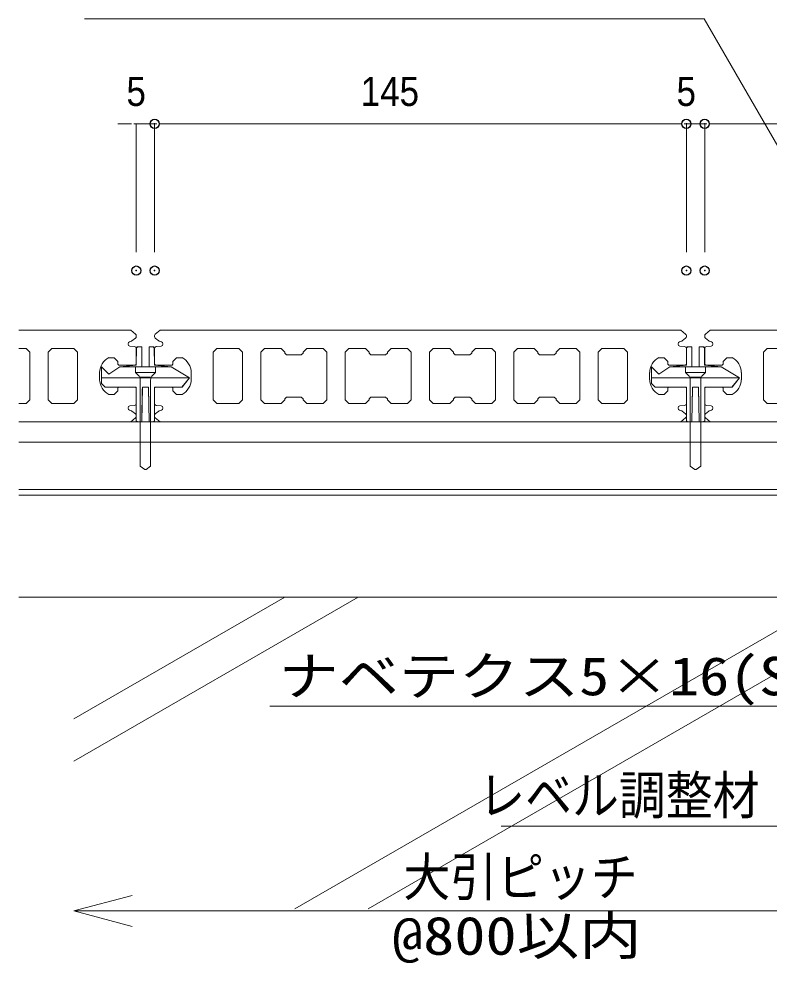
# Model space of a CAD drawing. Units: millimetres, scale not verified. Extents: x -4750 to 4750, y -3000 to 3000.
# Drawn here: x 2699.3 to 2903.9, y 350.4 to 607.9 of the extents above; entities that cross this region are included whole.
import ezdxf
from ezdxf.enums import TextEntityAlignment as Align

# ---------------------------------------------------------------- set-up
doc = ezdxf.new("R2010")
doc.units = ezdxf.units.MM
doc.header["$LTSCALE"] = 5
doc.header["$PDMODE"] = 32
doc.header["$PDSIZE"] = 2.5
for name, color, linetype, lineweight in [('0-0_デッキ', 7, 'Continuous', 9), ('0-2_根太', 7, 'Continuous', 9), ('0-3_一般', 7, 'Continuous', 9), ('0-4_0', 7, 'Continuous', 9), ('0-6_文字', 7, 'Continuous', 9), ('0-7_寸法', 7, 'Continuous', 9), ('0-A_WQCS', 7, 'Continuous', 9)]:
    doc.layers.add(name, color=color, linetype=linetype, lineweight=lineweight)
doc.layers.add('0-9_Defpoints', color=7, linetype='Continuous')
doc.styles.add('Osaka', font='')
doc.styles.add('ＭＳ ゴシック', font='')
doc.styles.get('Osaka').set_extended_font_data('Osaka')
doc.styles.get('ＭＳ ゴシック').set_extended_font_data('MS Gothic')

# ---------------------------------------------------------------- blocks, each defined once
blk = doc.blocks.new('25×145開\u30002軸')
at = {"layer": '0-0_デッキ'}
for p, q in [((-1450, 220), (-1450, 214.7)), ((-1446.2, 206.7), (-1426.5, 191)), ((1426.5, 191), (1446.2, 206.7)), ((1450, 214.7), (1450, 220)), ((-1414.3, 163), (-1440.7, 160.6)), ((-1423.1, 189.2), (-1412.2, 186)), ((-1405, 176.2), (-1405, 173.1)), ((1405, 173.1), (1405, 176.2)), ((1412.2, 186), (1423.1, 189.2)), ((1440.7, 160.6), (1414.3, 163)), ((-1250, 20), (-1250, -20)), ((1250, -20), (1250, 20)), ((-1426.5, -191), (-1446.2, -206.7)), ((-1440.7, -160.6), (-1414.3, -163)), ((-1412.2, -186), (-1423.1, -189.2)), ((-1405, -173.1), (-1405, -176.2)), ((1405, -176.2), (1405, -173.1)), ((1423.1, -189.2), (1412.2, -186)), ((1414.3, -163), (1440.7, -160.6)), ((1446.2, -206.7), (1426.5, -191)), ((-1450, -214.7), (-1450, -220)), ((1450, -220), (1450, -214.7))]:
    blk.add_line(p, q, dxfattribs=at)
for points in [[(1446.3, 227.8), (1419.8, 250), (-1419.8, 250), (-1446.3, 227.8)], [(-1450, 150.5), (-1450, 65), (-1445, 60), (-1355, 60)], [(1300, 100), (1330, 100), (1350, 80), (1350, 65), (1355, 60), (1445, 60), (1450, 65), (1450, 150.5)], [(-1355, 60), (-1350, 65), (-1350, 80), (-1330, 100), (-1300, 100)], [(-1300, -100), (-1330, -100), (-1350, -80), (-1350, -65), (-1355, -60), (-1445, -60), (-1450, -65), (-1450, -150.5)], [(1450, -150.5), (1450, -65), (1445, -60), (1355, -60), (1350, -65), (1350, -80), (1330, -100), (1300, -100)], [(-1446.3, -227.8), (-1419.8, -250), (1419.8, -250), (1446.3, -227.8)]]:
    blk.add_lwpolyline(points, dxfattribs=at)
for points in [[(-1130, -130), (-1130, 130), (-1110, 150), (-990, 150), (-970, 130), (-970, -130), (-990, -150), (-1110, -150)], [(-870, -130), (-870, 130), (-850, 150), (-760, 150), (-740, 130), (-740, 125), (-730, 115), (-650, 115), (-640, 125), (-640, 130), (-620, 150), (-530, 150), (-510, 130), (-510, -130), (-530, -150), (-620, -150), (-640, -130), (-640, -125), (-650, -115), (-730, -115), (-740, -125), (-740, -130), (-760, -150), (-850, -150)], [(-390, 150), (-300, 150), (-280, 130), (-280, 125), (-270, 115), (-190, 115), (-180, 125), (-180, 130), (-160, 150), (-70, 150), (-50, 130), (-50, -130), (-70, -150), (-160, -150), (-180, -130), (-180, -125), (-190, -115), (-270, -115), (-280, -125), (-280, -130), (-300, -150), (-390, -150), (-410, -130), (-410, 130)], [(70, -150), (50, -130), (50, 130), (70, 150), (160, 150), (180, 130), (180, 125), (190, 115), (270, 115), (280, 125), (280, 130), (300, 150), (390, 150), (410, 130), (410, -130), (390, -150), (300, -150), (280, -130), (280, -125), (270, -115), (190, -115), (180, -125), (180, -130), (160, -150)], [(640, -130), (620, -150), (530, -150), (510, -130), (510, 130), (530, 150), (620, 150), (640, 130), (640, 125), (650, 115), (730, 115), (740, 125), (740, 130), (760, 150), (850, 150), (870, 130), (870, -130), (850, -150), (760, -150), (740, -130), (740, -125), (730, -115), (650, -115), (640, -125)], [(1130, -130), (1110, -150), (990, -150), (970, -130), (970, 130), (990, 150), (1110, 150), (1130, 130)]]:
    blk.add_lwpolyline(points, close=True, dxfattribs=at)
for centre, radius, start, end in [((-1439.8, 220), 10.2, 129.8056, 180), ((-1439.8, 214.7), 10.2, 180, 231.3402), ((1439.8, 214.7), 10.2, 308.6598, 0), ((1439.8, 220), 10.2, 0, 50.1944), ((-1439.8, 150.5), 10.2, 95.0796, 180), ((-1420.2, 199), 10.2, 231.3402, 253.3008), ((-1415.2, 173.1), 10.2, 275.0796, 0), ((-1415.2, 176.2), 10.2, 0, 73.3008), ((1415.2, 176.2), 10.2, 106.6992, 180), ((1415.2, 173.1), 10.2, 180, 264.9204), ((1420.2, 199), 10.2, 286.6992, 308.6598), ((1439.8, 150.5), 10.2, 0, 84.9204), ((-1344.2, 16.8), 94.2, 1.9679, 62.0493), ((1344.2, 16.8), 94.2, 117.9507, 178.0321), ((-1344.2, -16.8), 94.2, 297.9507, 358.0321), ((1344.2, -16.8), 94.2, 181.9679, 242.0493), ((-1439.8, -150.5), 10.2, 180, 264.9204), ((1439.8, -150.5), 10.2, 275.0796, 0), ((-1420.2, -199), 10.2, 106.6992, 128.6598), ((-1415.2, -173.1), 10.2, 0, 84.9204), ((-1415.2, -176.2), 10.2, 286.6992, 0), ((1415.2, -173.1), 10.2, 95.0796, 180), ((1415.2, -176.2), 10.2, 180, 253.3008), ((1420.2, -199), 10.2, 51.3402, 73.3008), ((-1439.8, -214.7), 10.2, 128.6598, 180), ((-1439.8, -220), 10.2, 180, 230.1944), ((1439.8, -214.7), 10.2, 0, 51.3402), ((1439.8, -220), 10.2, 309.8056, 0)]:
    blk.add_arc(centre, radius, start, end, dxfattribs=at)
blk = doc.blocks.new('シンボル-29')
at = {"layer": '0-0_デッキ'}
for p, q in [((-4690.1, 250), (-5300, 250)), ((-4663.6, 227.8), (-4690.1, 250)), ((-4683.4, 191), (-4663.7, 206.7)), ((-4659.9, 214.7), (-4659.9, 220)), ((-4704.9, 173.1), (-4704.9, 176.2)), ((-4697.7, 186), (-4686.8, 189.2)), ((-4669.2, 160.6), (-4695.6, 163)), ((-5300, 150), (-5259.9, 150)), ((-5259.9, 150), (-5239.9, 130)), ((-5239.9, 130), (-5239.9, -130)), ((-5139.9, 130), (-5119.9, 150)), ((-5139.9, -130), (-5139.9, 130)), ((-5119.9, 150), (-4999.9, 150)), ((-4999.9, 150), (-4979.9, 130)), ((-4979.9, 130), (-4979.9, -130)), ((-4659.9, 65), (-4659.9, 150.5)), ((-4809.9, 100), (-4779.9, 100)), ((-4779.9, 100), (-4759.9, 80)), ((-4759.9, 80), (-4759.9, 65)), ((-4759.9, 65), (-4754.9, 60)), ((-4754.9, 60), (-4664.9, 60)), ((-4664.9, 60), (-4659.9, 65)), ((-4859.9, -20), (-4859.9, 20)), ((-4779.9, -100), (-4809.9, -100)), ((-4759.9, -80), (-4779.9, -100)), ((-4754.9, -60), (-4759.9, -65)), ((-4759.9, -65), (-4759.9, -80)), ((-4664.9, -60), (-4754.9, -60)), ((-4659.9, -65), (-4664.9, -60)), ((-4659.9, -150.5), (-4659.9, -65)), ((-5259.9, -150), (-5300, -150)), ((-5239.9, -130), (-5259.9, -150)), ((-5119.9, -150), (-5139.9, -130)), ((-4999.9, -150), (-5119.9, -150)), ((-4979.9, -130), (-4999.9, -150)), ((-4704.9, -176.2), (-4704.9, -173.1)), ((-4686.8, -189.2), (-4697.7, -186)), ((-4695.6, -163), (-4669.2, -160.6)), ((-4663.7, -206.7), (-4683.4, -191)), ((-5300, -250), (-4690.1, -250)), ((-4690.1, -250), (-4663.6, -227.8)), ((-4659.9, -220), (-4659.9, -214.7))]:
    blk.add_line(p, q, dxfattribs=at)
for centre, radius, start, end in [((-4670.1, 214.7), 10.2, 308.6598, 360), ((-4670.1, 220), 10.2, 360, 50.1944), ((-4694.7, 176.2), 10.2, 106.6992, 180), ((-4694.7, 173.1), 10.2, 180, 264.9204), ((-4689.7, 199), 10.2, 286.6992, 308.6598), ((-4670.1, 150.5), 10.2, 360, 84.9204), ((-4765.7, 16.8), 94.2, 117.9507, 178.0321), ((-4765.7, -16.8), 94.2, 181.9679, 242.0493), ((-4670.1, -150.5), 10.2, 275.0796, 0), ((-4694.7, -173.1), 10.2, 95.0796, 180), ((-4694.7, -176.2), 10.2, 180, 253.3008), ((-4689.7, -199), 10.2, 51.3402, 73.3008), ((-4670.1, -214.7), 10.2, 0, 51.3402), ((-4670.1, -220), 10.2, 309.8056, 360)]:
    blk.add_arc(centre, radius, start, end, dxfattribs=at)
for p in [(-3109.9, 0), (-109.9, 0)]:
    blk.add_blockref('25×145開\u30002軸', p, dxfattribs=at)
blk = doc.blocks.new('_DOT')
at = {"layer": '0-4_0'}
for p, q in [((-10, 0), (-20, 0)), ((-5, 0), (5, 0))]:
    blk.add_line(p, q, dxfattribs=at)
blk = doc.blocks.new('グループ-29-1')
at = {"layer": '0-A_WQCS'}
for p, q in [((-48.2, 329.1), (-49.8, 234.5)), ((-20, 335), (-42.2, 335)), ((-20, 335), (-20, 329.2)), ((-20, 329.2), (-20, 234.7)), ((20, 329.2), (20, 335)), ((42.2, 335), (20, 335)), ((20, 234.7), (20, 329.2)), ((49.8, 234.5), (48.2, 329.1)), ((-140, 225), (140, 225)), ((240, 165), (-240, 165)), ((200, 115), (240, 165)), ((-50, 105.6), (-50, -69)), ((-16.9, 105.3), (-19.9, -69.2)), ((19.9, -69.2), (16.9, 105.3)), ((50, -69), (50, 105.6)), ((-44, -75), (-20, -75)), ((-19.9, -69.2), (-20, -75)), ((20, -75), (19.9, -69.2)), ((20, -75), (44, -75))]:
    blk.add_line(p, q, dxfattribs=at)
blk.add_lwpolyline([(-240, 225), (-200, 185), (-140, 225), (-49.8, 235), (-48.2, 329.1), (-42.2, 335), (-20, 335), (-20, 225), (20, 225), (20, 335), (42.2, 335), (48.2, 329.1), (49.8, 235), (140, 225), (240, 165), (198.9, 115), (50, 115), (50, -69), (44, -75), (20, -75), (16.7, 115), (-16.7, 115), (-20, -75), (-44, -75), (-50, -69), (-50, 115), (-220, 115), (-240, 135)], close=True, dxfattribs=at)
for centre, start, end in [((-42.2, 329), 90, 179), ((42.2, 329), 1, 90), ((-44, -69), 180, 270), ((44, -69), 270, 0)]:
    blk.add_arc(centre, 6, start, end, dxfattribs=at)
blk = doc.blocks.new('グループ-30-1')
at = {"layer": '0-A_WQCS'}
for p, q in [((55, 225), (55, 195)), ((55, 195), (-55, 195)), ((-55, 195), (-39.9, 179.9)), ((28.2, 168.2), (-28.2, 168.2)), ((55, 195), (39.9, 179.9)), ((-28.2, 151.6), (-28.2, -317)), ((28.2, 151.6), (28.2, -317)), ((-28.2, -317), (-3.6, -334.2)), ((-3.6, -334.2), (0, -335))]:
    blk.add_line(p, q, dxfattribs=at)
for points in [[(55, 225), (-55, 225), (-55, 195)], [(0, -335), (3.6, -334.2), (28.2, -317)]]:
    blk.add_lwpolyline(points, dxfattribs=at)
for centre, start, end in [((-68.2, 151.6), 0, 45), ((68.2, 151.6), 135, 180)]:
    blk.add_arc(centre, 40, start, end, dxfattribs=at)
blk = doc.blocks.new('グループ-31-1')
at = {"layer": '0-A_WQCS'}
for name in ['グループ-29-1', 'グループ-30-1']:
    blk.add_blockref(name, (0, 0), dxfattribs=at)
blk = doc.blocks.new('WQCS2016断')
at = {"layer": '0-A_WQCS'}
blk.add_blockref('グループ-31-1', (0, 0), dxfattribs=at)
blk = doc.blocks.new('グループ-477-1')
at = {"layer": '0-2_根太'}
for p, q in [((88556.8, -8586.4), (83386.8, -8586.4)), ((88556.8, -8986.4), (88556.8, -8586.4)), ((88556.8, -8696.4), (83386.8, -8696.4)), ((88556.8, -8954.4), (83386.8, -8954.4)), ((88556.8, -8986.4), (83386.8, -8986.4))]:
    blk.add_line(p, q, dxfattribs=at)

msp = doc.modelspace()

# ---------------------------------------------------------------- linework, layer by layer
at = {"layer": '0-3_一般'}
msp.add_line((3231.404, 450.194), (2699.341, 450.194), dxfattribs=at)
at = {"layer": '0-3_一般', "color": 134}
for p, q in [((2771.841, 450.194), (2714.341, 416.996)), ((2791.841, 450.194), (2714.341, 405.449)), ((2921.841, 450.194), (2774.617, 365.194)), ((2941.841, 450.194), (2794.617, 365.194))]:
    msp.add_line(p, q, dxfattribs=at)
at = {"layer": '0-6_文字'}
for p, q in [((2886.234, 607.852), (2717.202, 607.852)), ((2886.234, 607.852), (2957.841, 483.825)), ((2911.137, 420.459), (2767.783, 420.459)), ((2911.137, 420.459), (2772.846, 420.459)), ((2913.127, 387.786), (2830.813, 387.786))]:
    msp.add_line(p, q, dxfattribs=at)
at = {"layer": '0-7_寸法'}
for p, q in [((2728.842, 579.236), (2726.339, 579.236)), ((2731.346, 544.236), (2731.346, 579.236)), ((2731.346, 579.236), (2736.346, 579.236)), ((2736.346, 544.236), (2736.346, 579.236)), ((2736.346, 544.236), (2736.346, 579.236)), ((2738.85, 579.236), (2878.842, 579.236)), ((2738.85, 579.236), (2741.354, 579.236)), ((2878.842, 579.236), (2876.339, 579.236)), ((2881.346, 544.236), (2881.346, 579.236)), ((2881.346, 544.236), (2881.346, 579.236)), ((2881.346, 579.236), (2886.346, 579.236)), ((2886.346, 544.236), (2886.346, 579.236)), ((2886.346, 544.236), (2886.346, 579.236)), ((2888.85, 579.236), (3028.842, 579.236)), ((2888.85, 579.236), (2891.354, 579.236)), ((3214.341, 364.657), (2714.341, 364.657))]:
    msp.add_line(p, q, dxfattribs=at)
msp.add_lwpolyline([(2730.216, 360.404), (2714.341, 364.657), (2730.216, 368.911)], dxfattribs=at)
at = {"layer": '0-9_Defpoints'}
for p in [(2736.346, 579.236), (2881.346, 579.236), (2886.346, 579.236), (2731.346, 539.236), (2736.346, 539.236), (2881.346, 539.236), (2886.346, 539.236)]:
    msp.add_point(p, dxfattribs=at)

# ---------------------------------------------------------------- block references
at = {"layer": '0-0_デッキ', "xscale": 0.05, "yscale": 0.05}
msp.add_blockref('シンボル-29', (2964.341, 510.494), dxfattribs=at)
at = {"layer": '0-2_根太', "xscale": 0.05, "yscale": 0.05}
msp.add_blockref('グループ-477-1', (-1470, 927.316), dxfattribs=at)
at = {"layer": '0-7_寸法', "xscale": 0.1251862, "yscale": 0.1251862}
for p in [(2731.346, 579.236), (2881.346, 579.236), (2881.346, 579.236)]:
    msp.add_blockref('_DOT', p, dxfattribs=at)
at = {"layer": '0-7_寸法', "xscale": 0.1251862, "yscale": 0.1251862, "rotation": 180}
for p in [(2736.346, 579.236), (2736.346, 579.236), (2886.346, 579.236), (2886.346, 579.236)]:
    msp.add_blockref('_DOT', p, dxfattribs=at)
at = {"layer": '0-A_WQCS', "xscale": 0.05, "yscale": 0.05}
for p in [(2733.846, 501.743), (2883.846, 501.743)]:
    msp.add_blockref('WQCS2016断', p, dxfattribs=at)

# ---------------------------------------------------------------- texts
at = {"layer": '0-6_文字', "style": 'ＭＳ ゴシック'}
for s, height, width, p in [('ナベテクス5×16(SUS)', 10.45, 1.15, (2770.184, 420.319)), ('レベル調整材', 10.41, 0.9, (2824.618, 387.888))]:
    msp.add_text(s, height=height, dxfattribs=dict(at, width=width)).set_placement(p, align=Align.BOTTOM_LEFT)
at = {"layer": '0-7_寸法'}
for s, height, style, width, p in [('5', 7.918, 'Osaka', 0.9, (2728.675, 581.736)), ('145', 7.918, 'Osaka', 0.9, (2792.558, 581.736)), ('5', 7.918, 'Osaka', 0.9, (2878.675, 581.736)), ('大引ピッチ', 10.41, 'ＭＳ ゴシック', 0.9, (2804.194, 365.596)), ('@800以内', 10.41, 'ＭＳ ゴシック', 1.2, (2801.083, 349.596))]:
    msp.add_text(s, height=height, dxfattribs=dict(at, style=style, width=width)).set_placement(p, align=Align.BOTTOM_LEFT)

doc.saveas('drawing.dxf')
